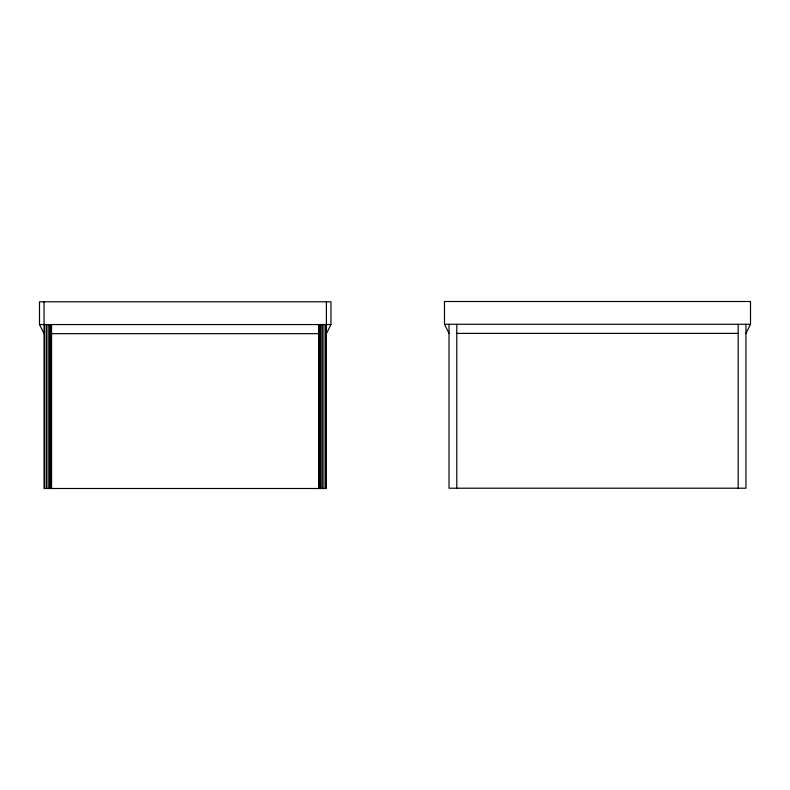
<?xml version="1.0" encoding="UTF-8"?>
<svg xmlns="http://www.w3.org/2000/svg" width="790" height="790" viewBox="0 0 790 790"><rect width="100%" height="100%" fill="white"/><g stroke="black" fill="none" stroke-linecap="round" stroke-linejoin="round"><path stroke-width="1.19" d="M326.398 333.666L330.951 324.552L330.951 301.79L39.5 301.79L39.5 324.552L44.052 333.666M745.948 333.38L750.5 324.275L750.5 301.504L444.474 301.504L444.474 324.275L449.026 333.38M444.474 324.275L750.5 324.275M39.5 324.552L330.951 324.552M456.788 333.38L738.186 333.38M51.548 333.666L318.903 333.666M745.948 324.275L745.948 488.21L449.026 488.21L449.026 324.275M738.186 324.275L738.186 488.21M456.788 324.275L456.788 488.21M326.398 301.79L326.398 488.497L44.052 488.497L44.052 301.79M325.737 324.552L325.737 488.497M323.959 324.552L323.959 488.497M322.32 324.552L322.32 488.497M320.898 324.552L320.898 488.497M319.812 324.552L319.812 488.497M319.13 324.552L319.13 488.497M318.903 324.552L318.903 488.497M51.548 324.552L51.548 488.497M51.32 324.552L51.32 488.497M50.639 324.552L50.639 488.497M49.553 324.552L49.553 488.497M48.141 324.552L48.141 488.497M46.492 324.552L46.492 488.497M44.724 324.552L44.724 488.497"/></g></svg>
